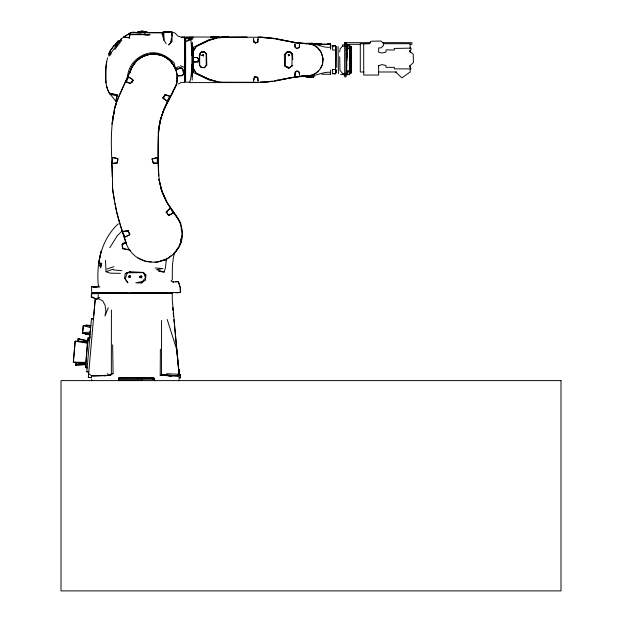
<?xml version="1.0" encoding="UTF-8"?>
<svg xmlns="http://www.w3.org/2000/svg" width="622" height="622" viewBox="0 0 622 622"><rect width="100%" height="100%" fill="white"/><g stroke="black" fill="none" stroke-linecap="round" stroke-linejoin="round"><path stroke-width="0.93" d="M109.348 93.152C103.695 82.469 105.204 69.306 107.528 57.838M111.416 309.981L111.338 374.11L109.581 375.245L91.628 375.742L88.651 373.76L88.324 377.336L91.457 377.671L88.324 377.344M157.319 163.189L157.319 157.638L152.234 158.843L153.074 162.801L153.665 163.306L157.319 163.189L153.074 162.801M184.952 48.99L184.944 81.288L184.882 37.219L181.352 37.18L177.915 36.138L175.077 33.121L171.353 31.808L163.874 31.808L163.951 40.205L166.167 43.664M185.62 40.71L185.62 37.258L188.987 37.203L185.62 37.258L185.62 82.19L190.34 82.275M192.151 43.478L192.136 76.327M192.128 72.86L192.128 70.333M192.229 49.379L192.229 46.774M330.624 48.291L330.624 43.898L330.624 44.372L318.036 44.356L320.392 44.862M330.624 45.072L330.624 49.402M332.622 70.076L332.622 69.485L335.476 69.485M332.622 73.59L335.476 73.769L335.476 45.795L332.622 45.756L332.622 46.479M344.681 44.317L344.681 42.669L370.611 42.669M346.011 44.317L346.011 42.669L346.011 76.887L344.681 76.887L344.681 42.669M346.765 53.267L346.773 44.893L349.478 44.893L349.478 52.326M346.804 53.453L346.415 73.38L342.481 73.474L339.946 70.294L339.705 56.726M346.773 60.894L346.796 49.371M346.773 48.866L349.478 48.485L349.478 44.893L347.675 44.877L347.675 47.49L347.675 48.454L349.478 48.485L349.478 67.23M347.675 72.074L347.675 71.141L349.478 71.048L349.471 54.137M349.478 71.079L349.478 74.671L347.675 74.671L347.675 71.118L349.478 71.079L349.478 73.388L349.478 68.148M351.282 64.54L351.282 54.985L351.274 60.474M351.282 57.613L351.282 57.069L351.274 64.532L351.282 63.25M351.282 53.904L351.282 50.079L351.049 73.326L351.274 68.653M351.282 66.002L351.282 68.98L351.282 63.957L351.29 68.062M351.282 55.692C351.282 51.727 351.282 56.579 351.282 55.016M350.17 48.648L350.163 46.619L350.738 46.168L351.282 46.44L351.267 55.257M91.722 380.835L91.722 379.241M111.89 124.159L114.596 107.839L118.973 95.874L132.781 65.45L138.068 59.191L145.105 55.272L152.888 53.725L163.228 55.685C173.95 61.135 179.758 73.583 176.306 85.214C168.204 101.394 157.84 117.62 158.307 136.412C158.96 157.257 155.337 179.517 165.149 198.877C171.198 211.161 183.171 220.631 182.44 235.419C179.766 265.011 139.662 272.452 126.935 245.41C120.248 226.556 114.596 207.188 112.481 187.238C112.839 162.365 108.811 136.762 114.059 112.318M142.516 380.33L142.516 379.249L142.524 380.33L118.53 380.33M179.152 374.25L180.434 374.763L180.427 377.873L179.089 377.881L179.089 374.009L180.403 374.864L180.434 377.849L179.089 377.873M178.149 84.071L181.033 82.477L184.617 82.361L184.866 81.902L184.874 37.164L181.352 37.18M192.159 38.976L192.159 37.662M192.214 72.541L192.229 66.904M193.131 60.35L193.108 67.922L195.938 73.178L209.147 79.313L216.036 81.466L209.233 80.044L191.49 71.67L190.767 78.325L189.523 82.586L258.044 82.594M193.139 58.452L193.154 50.88L196.739 45.958L209.124 40.267L216.363 38.02L209.171 39.583L192.812 47.583L191.475 47.56L190.868 39.077L193.528 37.553L192.773 37.133L188.412 37.647L188.528 39.062L190.324 39.038M198.053 61.788L197.376 61.951L198.768 58.779L198.053 61.788L193.123 62.029L193.131 57.535L197.376 57.558L198.768 58.779L199.709 65.644L202.166 67.658L204.654 67.331L206.263 65.248L206.115 53.554L203.596 51.883L200.813 52.536L199.67 54.752L199.709 65.644M335.491 54.495L335.491 45.911L335.522 46.72M347.675 74.663L346.773 74.671L346.407 45.476L346.703 60.878M346.773 50.677L346.773 48.951M347.216 54.946L347.216 57.426L347.224 56.05M347.224 54.759L347.224 53.857M351.29 65.582L351.29 67.961L351.282 60.777M351.282 54.487L351.282 53.842M98.47 286.128L98.354 285.933C96.099 263.681 101.215 239.377 118.32 223.803M161.557 320.462L161.526 374.576L160.212 375.369L160.375 349.261M191.918 50.677L192.151 55.179L192.175 46.751M349.478 47.233L349.471 48.493L347.675 48.415M349.478 46.44L349.478 45.289L349.471 47.451M350.147 59.417L350.108 71.064L350.147 70.597M351.274 52.629L351.127 47.832M351.282 62.527L351.282 59.176M201.637 51.898L199.437 54.067L199.374 65.139L200.937 67.207L204.42 67.728L206.761 65.201L206.566 53.671L204.14 51.743L201.637 51.898L200.813 52.536M351.282 53.173L351.282 61.671M192.781 72.261L192.851 64.517M192.944 54.829L193.014 47.085M339.736 51.976L340.125 48.835L342.543 46.152L342.559 44.901L346.407 44.893L346.415 51.004M105.997 82.92L105.989 66.515L106.556 61.656M347.675 48.454L347.675 44.877M193.388 62.13L193.31 68.474L196.295 73.124L208.409 78.963L215.523 81.163L221.86 82.174L263.153 82.306C276.945 81.684 290.14 76.988 303.878 75.938M171.944 41.161L168.787 44.885L171.944 41.161L172.17 32.258L171.633 32.484L172.006 36.216M192.532 47.365L192.377 55.498M192.315 72.595L192.4 64.517M89.879 336.152L89.77 338.073L88.137 337.878L85.712 365.464L87.173 367.789L85.533 367.602L85.494 363.481L76.156 362.665L75.557 365.324L77.019 364.686L85.719 364.593L87.399 341.991L78.045 341.175L78.1 338.586L80.759 339.783L87.912 340.747L88.137 337.87L89.778 337.987L87.43 340.778L87.368 342.186M172.162 32.655L172.17 32.258M292.495 54.091L290.42 52.302L287.589 52.061L285.576 54.114L285.319 66.22L288.779 68.249L292.729 65.442L288.779 68.249L284.573 65.846L284.347 54.604L286.447 52.264L289.642 51.572L292.495 54.091L292.721 59.572L292.146 54.938L290.42 52.302L289.642 51.572L286.447 52.264M346.695 50.67L346.742 48.765L346.501 51.004M346.664 62.729L346.586 66.445L346.415 52.886M292.146 54.938L291.905 65.31L289.642 67.642L284.573 65.846M178.926 380.788L179.019 379.202M141.007 293.522L91.418 293.53L91.278 297.036L96.581 299.198L98.089 297.985L98.229 293.514L100.616 293.514M171.462 37.911L170.661 42.56M86.823 371.777L88.798 371.925L86.823 371.754L91.457 318.759L93.44 318.93L91.457 318.759M184.882 37.219L184.944 45.111M257.974 41.798L258.099 38.533L257.143 42.623L253.908 42.055L253.481 38.533L253.908 42.055L255.572 43.081L257.974 41.798L257.143 42.623M346.804 46.549L346.796 46.222C349.09 45.445 345.708 49.402 346.749 46.145L347.698 46.16L347.698 47.567L346.423 47.785L346.415 58.756M78.108 340.312L78.1 338.586L87.492 340.77L87.344 341.976L75.169 341.237L73.342 362.144L85.704 363.536L85.533 367.602L87.173 367.789M299.314 47.521L299.446 44.38L299.314 47.521L296.678 48.718L294.952 47.054L294.945 43.734L295.069 46.984L296.857 48.516L299.182 47.326M87.927 340.327L87.749 342.668M143.099 272.397L145.789 274.955L145.455 277.886L142.384 281.533L135.79 282.847L141.544 282.956L145.525 279.939L145.789 274.955L143.099 272.397L130.185 271.752L125.224 273.61L124.649 278.166L127.821 282.738L124.649 278.166M336.533 69.633L336.51 72.968M346.773 74.29L346.812 73.637M90.19 332.062L89.164 334.123L82.617 333.19L82.648 332.754L90.19 332.062L90.548 327.693L90.011 325.866L83.27 325.601L82.819 330.865M346.415 60.482L346.641 48.438M176.819 80.774L176.57 84.584L173.227 90.423M176.943 78.87C178.281 68.42 170.615 59.199 161.51 55.055C148.433 50.926 133.862 58.522 130.029 71.732M162.404 32.709L147.624 32.709L146.535 31.808L147.266 32.702L162.404 32.709L162.163 34.257L163.951 40.205L163.197 33.681L162.163 34.257M82.617 333.19L83.27 325.601M85.618 367.625L85.867 364.749M93.735 315.525L95.205 299.291L88.635 373.962M116.882 42.623L119.004 41.892L118.196 40.819L115.194 45.041L116.104 45.896L121.344 38.766L130.511 32.733L137.75 32.717L137.812 32.072L141.746 31.116L146.364 31.916L147.266 32.702M85.494 363.481L85.362 364.686L85.704 363.536M166.976 258.457L166.307 259.957L165.452 267.818L164.068 272.078L158.633 271.324M346.415 54.021L346.796 48.695M117.239 162.847L117.737 158.478L112.947 157.483L111.812 163.555L117.239 162.847L111.812 163.555M178.576 75.643L178.841 76.047L182.285 75.682L184.921 73.093L181.958 75.301L178.576 75.643L177.301 76.801L176.539 83.364L174.774 88.332L172.403 92.079M184.874 63.646L184.439 67.409L180.427 65.73M101.619 265.151L100.033 263.114L101.199 263.666L100.733 268.004L99.722 265.641L100.033 263.114L101.837 263.705M143.643 31.808L138.512 31.792L137.695 32.678L137.812 32.072L142.422 31.1L146.364 31.916L143.511 31.971M114.378 46.02L116.065 43.734L117.037 44.613L117.426 41.892L118.196 40.819L118.732 42.296M118.421 380.602L118.81 377.912L143.643 377.772M181.515 237.254L180.707 242.844L179.323 245.27M181.927 234.463L182.332 231.672M306.529 43.828C318.985 42.677 327.553 58.717 320.26 68.785M346.423 47.785L346.407 45.476M158.299 133.022L160.32 119.968L164.706 107.264M141.668 275.997L142.127 276.961L140.129 277.42L139.592 276.868L141.668 275.997L141.35 278.011L139.592 276.868L140.564 275.95M254.53 76.794L253.504 81.031L254.53 76.794L257.765 77.322L258.091 81.062L257.625 77.447M91.302 377.702L91.628 375.742L93.766 376.147L110.234 375.424L113.072 373.495L112.636 344.829M109.418 93.214L115.855 101.324L117.239 94.941L109.386 93.183L107.614 89.801L106.339 85.471M158.268 131.817L158.579 129.998M158.898 128.179L160.305 119.992L163.726 109.993L172.947 92.033M118.437 380.827L118.81 377.912L153.813 377.951L154.653 380.757M180.66 243.513L182.083 235.427M127.533 78.092C127.541 65.504 137.687 55.078 149.816 52.994C159.201 51.54 167.582 56.501 174.09 62.806L175.396 68.583L177.114 69.174L180.784 67.969L182.65 69.252L183.537 73.862M112.349 121.85L115.513 104.271M129.36 37.919C128.575 25.168 144.382 38.059 150.127 34.653L130.076 34.614L129.36 37.919L123.786 36.869L130.441 32.787M117.239 94.941L115.855 101.324M203.044 55.241L202.22 55.459L203.433 55.941L203.192 54.534L202.22 55.459L199.67 54.752M115.762 104.978L116.609 101.308M114.09 112.574L112.566 119.129L112.916 120.963M115.179 107.894L116.485 102.272L130.309 70.9L130.084 72.657L131.094 68.661L135.013 62.317L139.312 58.507M112.271 161.681L111.843 163.477L112.255 176.718M174.79 252.073L173.351 257.656L172.38 265.843L172.278 279.776L171.058 281.004L173.118 282.131L178.491 281.603L180.31 287.908L180.38 292.612L180.294 287.761L178.327 281.735M179.727 243.964L178.732 247.525L174.074 253.364M180.722 240.395L181.469 237.721M181.966 235.94L182.456 234.16L181.305 228.795M117.115 162.746L117.962 159.737M131.763 82.493L132.68 79.274M125.403 278.796L127.137 272.786L143.596 272.615L145.455 277.886L145.525 279.939M131.079 69.998L131.88 67.316L136.374 61.104L141.427 57.17M76.094 363.629L75.557 365.324L85.719 364.593L85.276 363.458M351.049 47.163L351.282 46.44M163.485 98.766L164.776 94.886L169.72 96.223L167.147 101.137L162.785 97.981L164.776 94.886M158.82 175.894C157.918 150.127 155.111 122.907 168.476 99.621M126.18 242.596L122.931 244.143L122.161 246.258L123.296 248.559L129.85 249.857M108.282 307.719L104.97 315.968L105.849 310.767L105.118 305.301L102.661 300.737L98.766 298.871L96.581 299.198M306.498 43.765L306.343 43.346L307.245 43.765M116.353 46.479L117.418 44.108L115.987 46.082M128.614 77.004L133.201 80.23L130.325 83.729L126.352 82.026L128.614 77.004L131.864 78.823M140.129 277.42L140.743 276.129M109.682 54.728L108.71 53.865L109.962 52.077M196.739 45.958L195.759 46.79L193.271 51.859L193.341 57.457M167.567 102.163L172.893 91.838M346.415 71.717L346.773 71.025M166.906 103.143L172.185 93.253M131.95 82.532L133.201 80.23M184.617 82.361L184.874 37.164M177.946 247.688L175.194 252.54L172.947 254.281M204.42 67.728L204.654 67.331M128.459 276.86L130.006 275.53L130.387 277.715L128.459 276.86L130.006 275.53M313.574 77.128L314.39 76.133L309.616 76.522L305.153 76.125L306.615 77.416L313.574 77.128L312.959 76.638M141.544 282.956L142.384 281.533M78.045 341.175L79.251 339.138M169.114 215.461L166.113 212.125L170.49 207.927L173.033 213.097L169.114 215.461L168.251 215.313L173.033 213.097M177.114 69.174L180.784 67.969M109.799 247.758L117.247 235.8L122.441 230.622M108.85 53.749L110.242 51.75L108.85 53.749L109.814 54.542L110.809 53.181M316.575 44.216L321.628 44.045L314.646 43.618L316.668 44.131L314.716 44.216M115.288 44.893L116.065 43.742L117.037 44.613M173.118 282.131L173.694 281.307M246.724 37.095L222.202 37.258L223.974 37.164M347.698 46.16L346.781 47.427L347.698 47.567L347.682 46.292L346.749 46.145L346.773 47.653M114.72 45.585L117.426 41.892L119.004 41.892M115.964 46.16L108.757 56.081L110.366 54.386M119.105 41.822L121.344 38.766M114.79 49.558L121.764 40.236M140.969 31.815L138.582 31.823L137.524 32.702L138.512 31.792M144.351 31.8L145.462 33.347L142.337 34.599L130.076 34.614L130.511 32.733L137.726 32.671L138.426 31.808L146.629 31.87M288.942 55.607L289.432 55.016L288.281 54.65L288.398 55.91L289.432 55.016L288.281 54.65M109.83 52.365L108.71 53.865L110.078 53.453M318.394 70.846C315.16 74.648 309.873 76.133 305.021 75.962M166.113 212.125L170.49 207.927M109.456 55.506L111.159 53.974M173.655 253.644L174.984 252.454M222.202 37.258L228.779 37.102L189.749 36.986L191.226 39.023M296.795 71.126L295.069 72.626L294.921 76.288L295.193 71.973L297.526 71.095L299.345 72.276L299.493 75.215L299.089 72.028L296.795 71.126L297.526 71.095M125.784 241.437L122.091 244.345L122.674 248.707L130.27 250.223M171.447 255.44L166.96 258.923L156.915 262.352L155.026 262.173M91.278 297.036L91.823 296.671M190.76 38.276L185.62 41.705L192.229 39.17L192.229 37.538M98.354 285.933L99.885 287.045L91.465 286.765L91.753 292.612L100.725 292.604M122.145 231.532L128.342 230.778L122.145 231.532L125.193 236.998L129.695 234.673L128.614 231.555M163.05 32.064L171.353 31.808M125.193 236.998L129.905 234.603L127.759 230.63M140.036 57.869L145.828 55.047L151.371 53.959M195.759 46.79L209.435 40.212L217.07 38.051L225.452 37.25L261.162 37.242L273.804 38.362L294.649 42.506L309.033 43.688L313.161 44.846L317.43 47.427L321.232 52.186L322.981 58.196L322.468 64.486L319.568 69.874L316.287 72.953L313.006 74.78L309.134 75.868L294.704 77.058M125.924 242.526L122.091 244.345L122.931 244.143M302.976 75.589L304.788 76.172L305.589 75.798M169.985 292.612L106.362 292.612M161.502 373.682L162.428 375.043L164.558 374.872L167.232 373.729L177.387 374.234L179.206 375.447L178.903 375.937L175.777 375.929L160.212 375.369M142.228 56.843L148.736 54.643M284.347 54.604L285.576 54.114M190.573 37.647L191.397 37.328M125.224 273.61L130.185 271.752M105.499 260.393L106.028 271.713L113.383 269.147M106.922 269.085L113.88 266.675M111.307 52.497L109.177 53.235L109.814 54.542M318.791 44.216L321.512 44.216M98.089 297.985L99.917 297.394M306.343 43.346L312.182 43.159L313.231 43.765M157.319 157.638L151.885 159.069L153.665 163.306M168.857 375.999L179.206 375.447L179.035 369.445L179.206 375.447L176.772 349.665L167.178 319.436M203.596 51.883L204.14 51.743M122.674 248.707L123.296 248.559M274.193 81.148L292.775 77.416L304.733 76.024M185.62 38.595L188.45 38.035M272.078 81.101L267.374 81.933L260.641 81.972M276.782 80.261L278.664 79.927M280.545 79.593L292.775 77.416M165.662 32.041L169.993 31.815L164.721 31.808L167.481 31.808M113.072 373.495L111.439 373.76L110.234 375.424L107.318 373.768M161.044 260.548L162.878 260.299M150.454 54.417L153.898 53.974L160.538 55.101M217.195 37.281L219.115 37.258L210.555 37.172L223.181 37.141M206.263 65.248L206.761 65.201M295.963 76.817L303.746 76.109L301.981 75.456M163.796 260.175L166.307 259.957M309.103 43.859C316.458 43.073 323.129 48.345 330.624 47.194M100.297 292.604L105.188 292.573M320.33 44.115L321.628 44.045L317.92 44.216M175.824 281.735L178.491 281.603M260.245 82.423L265.578 82.197M91.45 293.794L98.229 293.514M152.304 379.249L154.847 379.171M178.739 369.468L172.286 299.905L172.255 293.514L169.441 293.514M312.399 76.903L307.214 76.903M137.812 32.072L141.614 32.002M193.123 62.029L196.529 61.967M304.391 43.672L306.996 43.633M193.131 57.535L197.376 57.558M169.993 31.815L163.197 31.808L164.752 32.025M328.548 44.123L329.271 44.1L327.413 44.092L329.279 44.108L327.405 44.092L328.027 44.123M127.145 292.558L97.872 292.604M141.015 31.8L138.582 31.823M228.344 37.343L247.486 37.297M258.021 37.266L271.161 38.199M100.997 293.506L172.255 293.514M143.355 31.808L146.629 31.808L147.258 32.655L146.644 31.815L143.534 31.8M382.911 42.669L411.912 42.669L411.912 44.317L409.976 44.317M369.88 43.703L360.293 43.703L360.293 71.989L364.127 71.989M383.3 43.703L410.147 43.703L410.147 48.415M315.292 44.216L330.616 44.209M345.638 44.317L360.682 44.317M344.681 44.823L346.011 44.823M335.476 45.795L332.622 45.795L332.622 50.079L335.476 50.079M332.132 45.795L333.991 45.795M378.44 71.989L396.727 71.989M321.854 74.259L330.624 74.259L330.624 73.59M344.681 74.803L346.011 74.803M132.144 292.62L180.38 292.612M169.409 292.612L173.313 292.612M149.809 293.514L169.697 293.514M118.545 379.249L154.248 379.241L154.637 380.734L154.233 378.961M318.62 44.216L319.257 44.216M346.711 70.177L346.765 73.925L346.773 72.035L347.682 71.895L347.698 73.186L346.781 73.482L346.415 70.061L346.415 74.671L340.592 74.547M142.974 31.831L144.833 31.839L144.024 31.808M347.675 73.342L346.773 73.342L346.804 72.704M342.543 46.152L346.407 46.176M140.323 31.815L141.124 31.823M141.466 32.01L144.18 31.854L141.855 31.808M346.415 74.671L342.512 74.617L342.481 73.474M149.194 377.873L153.813 377.951L154.575 380.61M85.642 362.401L73.342 362.144L75.169 341.237L87.251 343.142M265.065 37.398L258.379 37.242L259.918 37.755M301.18 43.423L306.553 43.61M136.249 377.632L154.139 378.316M260.066 37.133L275.01 38.541L297.666 43.011M91.465 286.765L97.421 287.022M177.387 374.234L177.892 375.781L162.428 375.043L164.27 375.369M120.435 273.361L110.319 273.167L106.028 271.713M167.217 375.641L171.524 375.882L161.526 374.576L164.636 375.494M164.558 374.872L177.892 375.781M75.169 341.322L77.983 341.525M155.282 267.996L162.886 268.533L156.651 269.653L164.068 272.078M79.041 362.991L80.821 363.124M307.214 75.542C315.276 77.198 322.491 71.242 330.624 72.362L330.624 70.162M151.247 261.823L145.579 261.302L137.89 257.928M113.585 269.917L121.92 270.694M254.18 76.957L257.765 77.322M294.603 42.467L304.485 43.517M188.248 38.774L190.868 39.077M123.817 36.83L129.384 37.818M273.042 38.541L274.924 38.883M276.806 39.233L298.451 43.198M78.24 363.147L80.106 363.512M83.853 364.228L85.719 364.593M117.06 95.788L110.218 94.404L109.386 93.183L117.185 95.057M126.352 82.026L130.667 83.084M156.138 53.959L162.319 55.521L167.528 58.53M206.115 53.554L206.566 53.671M112.947 157.483L118.172 158.983M99.722 265.641L101.199 266.076M83.519 325.633L90.548 327.693M200.937 67.207L202.166 67.658M169.72 96.223L165.716 94.528L162.785 97.981L167.147 101.137M130.185 276.518L128.956 275.989L129.275 277.404M161.401 55.475L164.838 56.975L169.091 59.93M141.746 31.116L144.086 32.173M304.788 76.172L306.141 76.809L305.309 76.063M92.585 297.091L96.379 299.198M336.393 46.323L336.704 67.549M253.512 41.41L255.572 43.081M395.631 71.989L401.882 77.906L410.147 71.989L410.147 69.159M171.019 62.076L172.939 64.214L175.396 68.583M197.073 57.566L198.83 59.533M315.035 43.765L315.377 44.216M351.282 46.891L350.738 46.168L350.17 46.627L350.186 73.303L350.186 70.97M171.198 61.726L175.505 68.35L178.405 66.678L181.966 68.086L183.023 69.322L183.925 73.723M167.753 203.93L180.668 222.987L181.538 230.638M346.407 50.226L346.765 50.779M162.047 191.825L167.349 203.06M166.486 211.511L167.893 214.551M338.391 73.653L338.088 46.479M160.841 188.482L166.688 202.103M76.156 362.665L77.019 364.686M322.367 57.986L322.989 59.658M177.301 76.801L177.527 77.462M118.211 218.392L126.725 244.734M119.704 222.777L116.726 212.833L115.039 203.301M90.011 325.866L90.633 328.004M189.749 36.986L189.967 37.732M158.983 179.626L162.225 191.833L166.82 202.274L179.571 220.756L179.96 222.536M176.337 349.09L176.803 350.932M158.905 179.144L161.634 190.962M114.705 201.396L112.675 189.959L112.465 183.334M203.192 54.534L203.433 55.941M89.164 334.123L89.77 338.073M91.418 293.53L91.722 295.885M173.204 312.928L173.569 316.715M173.857 319.568L174.222 323.362M174.51 326.216L178.623 369.833M191.848 53.267L192.019 55.164M178.794 371.723L179.043 374.561M188.412 37.647L188.528 39.062M350.139 48.757L350.147 56.439M192.167 52.326L192.229 54.884M192.081 64.004L192.229 70.69M347.216 50.11L347.208 49.604L347.208 50.46M116.065 43.734L116.104 45.896M346.4 48.982L346.407 50.545M192.206 72.688L192.198 64.672M351.282 55.397L351.282 59.961M351.282 65.162L351.282 65.815M349.478 72.323L349.478 74.671M347.216 52.1L347.224 55.529M346.765 48.765L346.773 50.538M346.407 48.602L346.773 57.589M335.491 58.857L335.499 73.761L332.622 73.769L332.622 69.485M330.624 45.631L330.624 46.479M330.624 74.259L330.624 72.284M193.061 47.031L193.061 54.689M193.069 64.26L193.069 72.875M410.147 50.304L410.147 52.186M410.147 65.388L410.147 67.269M192.229 42.148L192.229 80.114M378.619 65.815L378.611 75.021L363.707 75.052L363.707 43.75L369.546 43.556L370.844 41.254L380.711 41.021L383.323 42.895L383.315 45.888L380.765 47.894L378.635 47.894L378.635 52.194L382.048 53.026L385.85 52.178L386.176 49.853L394.255 50.024L394.301 48.438L411.025 48.127L411.064 49.527L409.463 51.152L413.257 54.262L413.412 62.495L409.525 66.22L411.002 68.871L394.356 68.902L394.356 67.324L386.075 67.339L385.959 65.434L381.76 64.602L378.619 65.815M192.493 55.14L192.82 72.028L192.812 47.583L192.493 55.14M346.773 45.297L346.765 46.386L346.773 45.297M347.682 71.895L347.698 73.186L346.773 72.035L347.675 72.743L346.781 73.482L346.749 72.463L347.682 71.895M349.478 73.116L349.478 74.267L349.478 73.116M100.453 254.048L98.696 263.137L101.129 251.327L100.453 254.048M114.3 45.196L109.519 51.758L114.3 45.196M106.035 375.47L104.395 375.742L107.583 375.455L106.035 375.47M96.013 286.726L93.308 286.742L96.013 286.726M96.752 293.506L92.709 293.46L96.752 293.506M94.933 292.612L93.269 292.62L96.223 292.612L94.933 292.612M175.629 292.612L177.931 292.628L175.629 292.612M560.99 380.61L61.01 380.61L61.01 590.9L560.99 590.9L560.99 380.61M90.866 325.578L85.937 325.166L90.866 325.578M90.089 334.395L85.144 333.96L90.089 334.395M172.924 310.075L172.636 307.221L172.916 310.067"/></g></svg>
